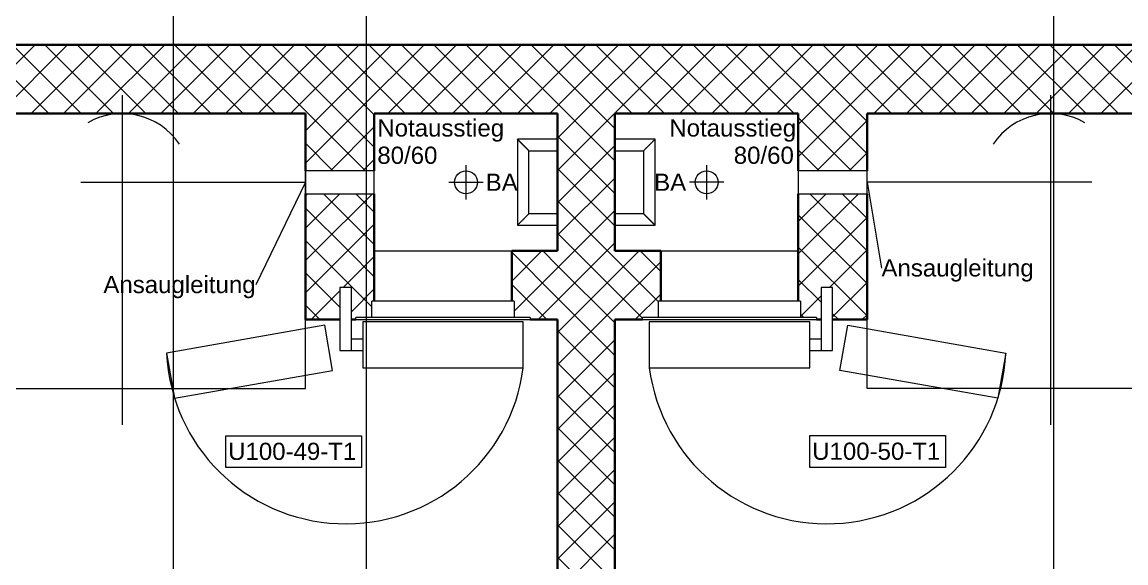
# Model space of a CAD drawing. Extents: x -1907 to 937, y -179 to 966.
# Drawn here: x -819.7 to -723.4, y 822.5 to 869.7 of the extents above; entities that cross this region are included whole.
import ezdxf
from ezdxf.lldxf.tags import DXFTag

# ---------------------------------------------------------------- set-up
doc = ezdxf.new("R2010")
doc.units = 0
doc.layers.get('0').update_dxf_attribs({"lineweight": 13})
for name, color, linetype, lineweight in [('A-____-NOTE-TEXT', 7, 'Continuous', 9), ('A-DETL-____-THIN', 7, 'Continuous', 9), ('A-DETL-GENF-HDLN', 7, '_Verdeckte Linien_', 9), ('A-DOOR-____-HDLN', 7, '_Verdeckte Linien_', 9), ('A-DOOR-____-IDEN', 7, 'Continuous', 5), ('A-DOOR-____-OTLN', 7, 'Continuous', 9), ('A-DOOR-FRAM-OTLN', 7, 'Continuous', 9), ('A-WALL-____-MCUT', 7, 'Continuous', 35), ('A-WALL-____-PATT', 7, 'Continuous', 35), ('I-WALL-____-OTLN', 7, 'Continuous', 9), ('M-HVAC-DUCT-IDEN', 7, 'Continuous', 5), ('M-HVAC-DUCT-OTLN', 7, 'Continuous', 9), ('Q-SPCQ-____-HDLN', 7, '_Verdeckte Linien_', 9), ('S-GRID-____-OTLN', 7, 'Continuous', 5), ('Vertikale Erschließung', 7, 'Continuous', 9)]:
    doc.layers.add(name, color=color, linetype=linetype, lineweight=lineweight)
doc.styles.get("Standard").update_dxf_attribs({"font": 'arial.ttf'})
tags = doc.linetypes.add('_Rasterlinie_', pattern=[0.375, 0.2, -0.05, 0.075, -0.05]).pattern_tags.tags
tags[10:11] = [DXFTag(74, 4), DXFTag(75, 0), DXFTag(340, '0'), DXFTag(46, 1.0), DXFTag(50, 0.0), DXFTag(44, 0.0), DXFTag(45, 0.0)]
tags[8:9] = [DXFTag(74, 4), DXFTag(75, 0), DXFTag(340, '0'), DXFTag(46, 1.0), DXFTag(50, 0.0), DXFTag(44, 0.0), DXFTag(45, 0.0)]
tags[6:7] = [DXFTag(74, 4), DXFTag(75, 0), DXFTag(340, '0'), DXFTag(46, 1.0), DXFTag(50, 0.0), DXFTag(44, 0.0), DXFTag(45, 0.0)]
tags[4:5] = [DXFTag(74, 4), DXFTag(75, 0), DXFTag(340, '0'), DXFTag(46, 1.0), DXFTag(50, 0.0), DXFTag(44, 0.0), DXFTag(45, 0.0)]
tags = doc.linetypes.add('_Strichpunkt - Fein_', pattern=[0.2, 0.1, -0.05, 0, -0.05]).pattern_tags.tags
tags[10:11] = [DXFTag(74, 4), DXFTag(75, 0), DXFTag(340, '0'), DXFTag(46, 1.0), DXFTag(50, 0.0), DXFTag(44, 0.0), DXFTag(45, 0.0)]
tags[8:9] = [DXFTag(74, 4), DXFTag(75, 0), DXFTag(340, '0'), DXFTag(46, 1.0), DXFTag(50, 0.0), DXFTag(44, 0.0), DXFTag(45, 0.0)]
tags[6:7] = [DXFTag(74, 4), DXFTag(75, 0), DXFTag(340, '0'), DXFTag(46, 1.0), DXFTag(50, 0.0), DXFTag(44, 0.0), DXFTag(45, 0.0)]
tags[4:5] = [DXFTag(74, 4), DXFTag(75, 0), DXFTag(340, '0'), DXFTag(46, 1.0), DXFTag(50, 0.0), DXFTag(44, 0.0), DXFTag(45, 0.0)]
tags = doc.linetypes.add('_Verdeckte Linien_', pattern=[0.15, 0.1, -0.05]).pattern_tags.tags
tags[6:7] = [DXFTag(74, 4), DXFTag(75, 0), DXFTag(340, '0'), DXFTag(46, 1.0), DXFTag(50, 0.0), DXFTag(44, 0.0), DXFTag(45, 0.0)]
tags[4:5] = [DXFTag(74, 4), DXFTag(75, 0), DXFTag(340, '0'), DXFTag(46, 1.0), DXFTag(50, 0.0), DXFTag(44, 0.0), DXFTag(45, 0.0)]

# ---------------------------------------------------------------- blocks, each defined once
blk = doc.blocks.new('Referenz-A0UJ2810XE', base_point=(-1920.131, -159.413))
at = {"layer": 'A-____-NOTE-TEXT', "color": 0, "linetype": 'Continuous', "lineweight": 5, "ltscale": 0.13}
for p, q in [((-780.961, 857.25), (-780.961, 854.25)), ((-759.961, 857.25), (-759.961, 854.25)), ((-782.461, 855.75), (-779.461, 855.75)), ((-758.461, 855.75), (-761.461, 855.75))]:
    blk.add_line(p, q, dxfattribs=at)
for centre in [(-780.961, 855.75), (-759.961, 855.75)]:
    blk.add_circle(centre, 1, dxfattribs=at)
at = {"layer": 'A-DETL-____-THIN', "color": 0, "linetype": 'Continuous', "ltscale": 0.13}
for p, q in [((-775.961, 843.55), (-789.961, 843.55)), ((-789.961, 843.55), (-789.961, 839.55)), ((-775.961, 839.55), (-775.961, 843.55)), ((-750.961, 843.55), (-764.961, 843.55)), ((-764.961, 843.55), (-764.961, 839.55)), ((-750.961, 839.55), (-750.961, 843.55)), ((-789.961, 839.55), (-775.961, 839.55)), ((-764.961, 839.55), (-750.961, 839.55))]:
    blk.add_line(p, q, dxfattribs=at)
at = {"layer": 'A-DETL-GENF-HDLN', "color": 0, "linetype": '_Verdeckte Linien_', "ltscale": 0.13}
for p, q in [((-810.961, 863.35), (-810.961, 834.55)), ((-729.961, 863.35), (-729.961, 834.55)), ((-813.961, 861.75), (-826.961, 861.75)), ((-794.961, 861.75), (-805.961, 861.75)), ((-794.961, 837.75), (-794.961, 861.75)), ((-745.961, 837.75), (-745.961, 861.75)), ((-745.961, 861.75), (-734.961, 861.75)), ((-726.961, 861.75), (-713.961, 861.75)), ((-814.561, 855.75), (-794.961, 855.75)), ((-726.361, 855.75), (-745.961, 855.75)), ((-793.286, 843.259), (-807.073, 840.828)), ((-792.591, 839.32), (-793.286, 843.259)), ((-748.331, 839.32), (-747.637, 843.259)), ((-747.637, 843.259), (-733.85, 840.828)), ((-807.073, 840.828), (-806.379, 836.889)), ((-733.85, 840.828), (-734.544, 836.889)), ((-806.379, 836.889), (-792.591, 839.32)), ((-734.544, 836.889), (-748.331, 839.32)), ((-826.961, 837.75), (-794.961, 837.75)), ((-713.961, 837.75), (-745.961, 837.75))]:
    blk.add_line(p, q, dxfattribs=at)
for centre, major_axis in [((-810.961, 855.75), (5, 3.317)), ((-729.961, 855.75), (3, 5.196))]:
    blk.add_ellipse(centre, major_axis=major_axis, ratio=1, start_param=0, end_param=1.50871, dxfattribs=at)
at = {"layer": 'A-DOOR-____-HDLN', "color": 0, "linetype": '_Verdeckte Linien_', "ltscale": 0.13}
for centre, major_axis in [((-791.462, 841.554), (-15.613, -0.718)), ((-749.461, 841.554), (-15.5, -2.004))]:
    blk.add_ellipse(centre, major_axis=major_axis, ratio=1, start_param=0, end_param=2.96706, dxfattribs=at)
at = {"layer": 'A-DOOR-____-IDEN', "color": 0, "linetype": 'Continuous', "ltscale": 0.13}
for p, q in [((-801.906, 833.618), (-790.066, 833.618)), ((-801.906, 830.838), (-801.906, 833.618)), ((-790.066, 833.618), (-790.066, 830.838)), ((-750.951, 833.629), (-739.111, 833.629)), ((-750.951, 830.849), (-750.951, 833.629)), ((-739.111, 833.629), (-739.111, 830.849)), ((-790.066, 830.838), (-801.906, 830.838)), ((-739.111, 830.849), (-750.951, 830.849))]:
    blk.add_line(p, q, dxfattribs=at)
at = {"layer": 'A-DOOR-____-OTLN', "color": 0, "linetype": 'Continuous', "ltscale": 0.13}
for p, q in [((-791.958, 846.55), (-791.958, 841.05)), ((-790.958, 846.55), (-791.958, 846.55)), ((-790.958, 841.05), (-790.958, 846.55)), ((-748.965, 846.55), (-749.965, 846.55)), ((-749.965, 846.55), (-749.965, 841.05)), ((-748.965, 841.05), (-748.965, 846.55)), ((-789.961, 842.05), (-790.958, 842.05)), ((-749.965, 842.05), (-750.961, 842.05)), ((-791.958, 841.05), (-790.958, 841.05)), ((-790.958, 841.05), (-789.961, 841.05)), ((-750.961, 841.05), (-749.965, 841.05)), ((-749.965, 841.05), (-748.965, 841.05))]:
    blk.add_line(p, q, dxfattribs=at)
at = {"layer": 'A-DOOR-FRAM-OTLN', "color": 0, "linetype": 'Continuous', "ltscale": 0.13}
for p, q in [((-776.761, 845.35), (-789.161, 845.35)), ((-789.161, 843.95), (-789.161, 845.35)), ((-776.761, 845.35), (-776.761, 843.95)), ((-764.161, 843.95), (-764.161, 845.35)), ((-751.761, 845.35), (-764.161, 845.35)), ((-751.761, 845.35), (-751.761, 843.95)), ((-775.361, 843.95), (-790.561, 843.95)), ((-790.561, 843.75), (-790.561, 843.95)), ((-790.561, 843.75), (-775.361, 843.75)), ((-775.361, 843.95), (-775.361, 843.75)), ((-765.561, 843.75), (-765.561, 843.95)), ((-750.361, 843.95), (-765.561, 843.95)), ((-765.561, 843.75), (-750.361, 843.75)), ((-750.361, 843.95), (-750.361, 843.75))]:
    blk.add_line(p, q, dxfattribs=at)
at = {"layer": 'A-WALL-____-MCUT', "color": 0, "linetype": 'Continuous', "ltscale": 0.35}
for p, q in [((-648.861, 867.75), (-1658.419, 867.75)), ((-794.961, 861.75), (-906.261, 861.75)), ((-794.961, 861.75), (-794.961, 856.75)), ((-788.961, 856.75), (-788.961, 861.75)), ((-772.961, 861.75), (-788.961, 861.75)), ((-772.961, 861.75), (-772.961, 849.75)), ((-767.961, 849.75), (-767.961, 861.75)), ((-751.961, 861.75), (-767.961, 861.75)), ((-751.961, 861.75), (-751.961, 856.75)), ((-658.861, 861.75), (-745.961, 861.75)), ((-745.961, 856.75), (-745.961, 861.75)), ((-794.961, 854.75), (-794.961, 843.75)), ((-788.961, 845.35), (-788.961, 854.75)), ((-751.961, 854.75), (-751.961, 845.35)), ((-745.961, 843.75), (-745.961, 854.75)), ((-772.961, 849.75), (-776.961, 849.75)), ((-776.961, 849.75), (-776.961, 845.35)), ((-763.961, 849.75), (-767.961, 849.75)), ((-763.961, 845.35), (-763.961, 849.75)), ((-794.961, 843.75), (-791.958, 843.75)), ((-790.958, 843.75), (-790.561, 843.75)), ((-775.361, 843.75), (-772.961, 843.75)), ((-772.961, 843.75), (-772.961, 768.35)), ((-767.961, 768.35), (-767.961, 843.75)), ((-767.961, 843.75), (-765.561, 843.75)), ((-750.361, 843.75), (-749.965, 843.75)), ((-748.965, 843.75), (-745.961, 843.75))]:
    blk.add_line(p, q, dxfattribs=at)
at = {"layer": 'A-WALL-____-PATT', "color": 0, "linetype": 'Continuous', "lineweight": 9, "ltscale": 0.13}
for p, q in [((-824.553, 861.75), (-818.553, 867.75)), ((-817.363, 861.75), (-823.363, 867.75)), ((-821.725, 861.75), (-815.725, 867.75)), ((-814.534, 861.75), (-820.534, 867.75)), ((-818.897, 861.75), (-812.897, 867.75)), ((-811.706, 861.75), (-817.706, 867.75)), ((-816.068, 861.75), (-810.068, 867.75)), ((-808.877, 861.75), (-814.877, 867.75)), ((-813.24, 861.75), (-807.24, 867.75)), ((-806.049, 861.75), (-812.049, 867.75)), ((-810.411, 861.75), (-804.411, 867.75)), ((-803.221, 861.75), (-809.221, 867.75)), ((-807.583, 861.75), (-801.583, 867.75)), ((-800.392, 861.75), (-806.392, 867.75)), ((-804.754, 861.75), (-798.754, 867.75)), ((-797.564, 861.75), (-803.564, 867.75)), ((-801.926, 861.75), (-795.926, 867.75)), ((-794.735, 861.75), (-800.735, 867.75)), ((-799.098, 861.75), (-793.098, 867.75)), ((-791.907, 861.75), (-797.907, 867.75)), ((-796.269, 861.75), (-790.269, 867.75)), ((-789.078, 861.75), (-795.078, 867.75)), ((-793.441, 861.75), (-787.441, 867.75)), ((-786.25, 861.75), (-792.25, 867.75)), ((-790.612, 861.75), (-784.612, 867.75)), ((-783.422, 861.75), (-789.422, 867.75)), ((-787.784, 861.75), (-781.784, 867.75)), ((-780.593, 861.75), (-786.593, 867.75)), ((-784.955, 861.75), (-778.955, 867.75)), ((-777.765, 861.75), (-783.765, 867.75)), ((-782.127, 861.75), (-776.127, 867.75)), ((-774.936, 861.75), (-780.936, 867.75)), ((-779.299, 861.75), (-773.299, 867.75)), ((-772.108, 861.75), (-778.108, 867.75)), ((-776.47, 861.75), (-770.47, 867.75)), ((-769.279, 861.75), (-775.279, 867.75)), ((-773.642, 861.75), (-767.642, 867.75)), ((-766.451, 861.75), (-772.451, 867.75)), ((-770.813, 861.75), (-764.813, 867.75)), ((-763.623, 861.75), (-769.623, 867.75)), ((-767.985, 861.75), (-761.985, 867.75)), ((-760.794, 861.75), (-766.794, 867.75)), ((-765.156, 861.75), (-759.156, 867.75)), ((-757.966, 861.75), (-763.966, 867.75)), ((-762.328, 861.75), (-756.328, 867.75)), ((-755.137, 861.75), (-761.137, 867.75)), ((-759.5, 861.75), (-753.5, 867.75)), ((-752.309, 861.75), (-758.309, 867.75)), ((-756.671, 861.75), (-750.671, 867.75)), ((-749.48, 861.75), (-755.48, 867.75)), ((-753.843, 861.75), (-747.843, 867.75)), ((-746.652, 861.75), (-752.652, 867.75)), ((-751.014, 861.75), (-745.014, 867.75)), ((-743.824, 861.75), (-749.824, 867.75)), ((-748.186, 861.75), (-742.186, 867.75)), ((-740.995, 861.75), (-746.995, 867.75)), ((-745.358, 861.75), (-739.358, 867.75)), ((-738.167, 861.75), (-744.167, 867.75)), ((-742.529, 861.75), (-736.529, 867.75)), ((-735.338, 861.75), (-741.338, 867.75)), ((-739.701, 861.75), (-733.701, 867.75)), ((-732.51, 861.75), (-738.51, 867.75)), ((-736.872, 861.75), (-730.872, 867.75)), ((-729.681, 861.75), (-735.681, 867.75)), ((-734.044, 861.75), (-728.044, 867.75)), ((-726.853, 861.75), (-732.853, 867.75)), ((-731.215, 861.75), (-725.215, 867.75)), ((-724.025, 861.75), (-730.025, 867.75)), ((-728.387, 861.75), (-722.387, 867.75)), ((-721.196, 861.75), (-727.196, 867.75)), ((-725.559, 861.75), (-719.559, 867.75)), ((-718.368, 861.75), (-724.368, 867.75)), ((-794.961, 860.229), (-793.441, 861.75)), ((-794.961, 857.401), (-790.612, 861.75)), ((-789.735, 856.75), (-794.735, 861.75)), ((-788.961, 858.805), (-791.907, 861.75)), ((-788.961, 861.633), (-789.078, 861.75)), ((-772.961, 859.602), (-770.813, 861.75)), ((-772.961, 856.774), (-767.985, 861.75)), ((-767.961, 857.604), (-772.108, 861.75)), ((-767.961, 860.432), (-769.279, 861.75)), ((-751.961, 860.803), (-751.014, 861.75)), ((-751.961, 857.975), (-748.186, 861.75)), ((-747.309, 856.75), (-751.961, 861.403)), ((-750.358, 856.75), (-745.961, 861.146)), ((-745.961, 858.231), (-749.48, 861.75)), ((-745.961, 861.059), (-746.652, 861.75)), ((-792.784, 856.75), (-788.961, 860.573)), ((-792.564, 856.75), (-794.961, 859.148)), ((-767.961, 854.775), (-772.961, 859.775)), ((-772.961, 853.945), (-767.961, 858.945)), ((-750.137, 856.75), (-751.961, 858.574)), ((-747.529, 856.75), (-745.961, 858.318)), ((-789.955, 856.75), (-788.961, 857.744)), ((-767.961, 851.947), (-772.961, 856.947)), ((-772.961, 851.117), (-767.961, 856.117)), ((-794.961, 854.573), (-794.784, 854.75)), ((-794.961, 851.744), (-791.955, 854.75)), ((-794.127, 849.75), (-789.127, 854.75)), ((-788.961, 850.319), (-793.392, 854.75)), ((-788.961, 853.148), (-790.564, 854.75)), ((-751.961, 852.318), (-749.529, 854.75)), ((-751.961, 849.489), (-746.701, 854.75)), ((-745.961, 849.746), (-750.966, 854.75)), ((-745.961, 852.574), (-748.137, 854.75)), ((-791.221, 849.75), (-794.961, 853.491)), ((-767.961, 849.118), (-772.961, 854.118)), ((-772.961, 848.288), (-767.961, 853.288)), ((-745.961, 846.917), (-751.961, 852.917)), ((-751.961, 846.661), (-745.961, 852.661)), ((-791.299, 849.75), (-788.961, 852.087)), ((-794.049, 849.75), (-794.961, 850.662)), ((-767.961, 846.29), (-772.961, 851.29)), ((-772.961, 845.46), (-767.961, 850.46)), ((-794.961, 848.916), (-794.127, 849.75)), ((-794.961, 846.087), (-791.299, 849.75)), ((-789.161, 844.862), (-794.049, 849.75)), ((-788.961, 847.491), (-791.221, 849.75)), ((-776.961, 847.117), (-774.328, 849.75)), ((-772.961, 845.633), (-776.961, 849.633)), ((-772.961, 848.461), (-774.25, 849.75)), ((-767.961, 847.631), (-765.843, 849.75)), ((-763.961, 847.947), (-765.765, 849.75)), ((-745.961, 844.089), (-751.961, 850.089)), ((-749.244, 846.55), (-745.961, 849.832)), ((-791.67, 846.55), (-788.961, 849.259)), ((-764.161, 845.318), (-767.961, 849.118)), ((-767.961, 844.803), (-763.961, 848.803)), ((-791.958, 844.831), (-794.961, 847.834)), ((-776.761, 844.488), (-772.961, 848.288)), ((-767.961, 843.461), (-772.961, 848.461)), ((-772.961, 842.631), (-767.961, 847.631)), ((-773.907, 843.75), (-776.961, 846.805)), ((-749.965, 845.264), (-751.961, 847.26)), ((-748.965, 844.001), (-745.961, 847.004)), ((-794.47, 843.75), (-791.958, 846.262)), ((-790.958, 844.434), (-788.961, 846.43)), ((-767.961, 840.633), (-772.961, 845.633)), ((-765.561, 843.89), (-767.961, 846.29)), ((-766.186, 843.75), (-763.961, 845.975)), ((-751.761, 844.032), (-749.965, 845.829)), ((-793.706, 843.75), (-794.961, 845.006)), ((-774.671, 843.75), (-772.961, 845.46)), ((-772.961, 839.803), (-767.961, 844.803)), ((-790.877, 843.75), (-790.958, 843.831)), ((-751.479, 843.95), (-751.761, 844.232)), ((-748.451, 843.75), (-748.965, 844.264)), ((-746.387, 843.75), (-745.961, 844.176)), ((-767.961, 837.805), (-772.961, 842.805)), ((-772.961, 836.975), (-767.961, 841.975)), ((-767.961, 834.976), (-772.961, 839.976)), ((-772.961, 834.146), (-767.961, 839.146)), ((-767.961, 832.148), (-772.961, 837.148)), ((-772.961, 831.318), (-767.961, 836.318)), ((-767.961, 829.319), (-772.961, 834.319)), ((-772.961, 828.489), (-767.961, 833.489)), ((-767.961, 826.491), (-772.961, 831.491)), ((-772.961, 825.661), (-767.961, 830.661)), ((-767.961, 823.662), (-772.961, 828.662)), ((-772.961, 822.832), (-767.961, 827.832)), ((-767.961, 820.834), (-772.961, 825.834)), ((-772.961, 820.004), (-767.961, 825.004)), ((-767.961, 818.006), (-772.961, 823.006))]:
    blk.add_line(p, q, dxfattribs=at)
at = {"layer": 'I-WALL-____-OTLN', "color": 0, "linetype": 'Continuous', "ltscale": 0.13}
for p, q in [((-788.961, 849.75), (-776.961, 849.75)), ((-763.961, 849.75), (-751.961, 849.75))]:
    blk.add_line(p, q, dxfattribs=at)
at = {"layer": 'M-HVAC-DUCT-IDEN', "color": 0, "linetype": 'Continuous', "ltscale": 0.13}
for p, q in [((-794.961, 855.75), (-799.293, 846.796)), ((-745.961, 855.75), (-744.705, 848.247))]:
    blk.add_line(p, q, dxfattribs=at)
at = {"layer": 'M-HVAC-DUCT-OTLN', "color": 0, "linetype": '_Strichpunkt - Fein_', "ltscale": 0.13}
for p, q in [((-788.961, 856.75), (-794.961, 856.75)), ((-794.961, 856.75), (-794.961, 854.75)), ((-788.961, 854.75), (-788.961, 856.75)), ((-745.961, 856.75), (-751.961, 856.75)), ((-751.961, 856.75), (-751.961, 854.75)), ((-745.961, 854.75), (-745.961, 856.75)), ((-794.961, 854.75), (-788.961, 854.75)), ((-751.961, 854.75), (-745.961, 854.75))]:
    blk.add_line(p, q, dxfattribs=at)
at = {"layer": 'Q-SPCQ-____-HDLN', "color": 0, "linetype": '_Verdeckte Linien_', "ltscale": 0.13}
for p, q in [((-810.961, 861.75), (-810.961, 837.75)), ((-729.961, 861.75), (-729.961, 837.75))]:
    blk.add_line(p, q, dxfattribs=at)
at = {"layer": 'S-GRID-____-OTLN', "color": 0, "linetype": '_Rasterlinie_', "ltscale": 0.13}
for p, q in [((-806.461, 186.65), (-806.461, 950.472)), ((-789.661, 950.472), (-789.661, 577.142)), ((-729.661, 186.65), (-729.661, 950.472))]:
    blk.add_line(p, q, dxfattribs=at)
at = {"layer": 'Vertikale Erschließung', "color": 0, "linetype": 'Continuous', "ltscale": 0.13}
for p, q in [((-776.461, 859.5), (-776.461, 852)), ((-772.961, 859.5), (-776.461, 859.5)), ((-776.459, 859.498), (-776.461, 859.5)), ((-776.461, 859.5), (-776.461, 859.5)), ((-776.457, 859.496), (-776.459, 859.498)), ((-776.454, 859.492), (-776.457, 859.496)), ((-776.449, 859.488), (-776.454, 859.492)), ((-776.444, 859.483), (-776.449, 859.488)), ((-776.441, 859.48), (-776.444, 859.483)), ((-776.438, 859.477), (-776.441, 859.48)), ((-776.435, 859.473), (-776.438, 859.477)), ((-776.431, 859.47), (-776.435, 859.473)), ((-776.427, 859.466), (-776.431, 859.47)), ((-776.423, 859.462), (-776.427, 859.466)), ((-776.419, 859.458), (-776.423, 859.462)), ((-776.414, 859.453), (-776.419, 859.458)), ((-776.41, 859.448), (-776.414, 859.453)), ((-776.405, 859.444), (-776.41, 859.448)), ((-776.4, 859.438), (-776.405, 859.444)), ((-776.394, 859.433), (-776.4, 859.438)), ((-776.389, 859.428), (-776.394, 859.433)), ((-776.383, 859.422), (-776.389, 859.428)), ((-776.377, 859.416), (-776.383, 859.422)), ((-776.371, 859.41), (-776.377, 859.416)), ((-776.365, 859.403), (-776.371, 859.41)), ((-776.358, 859.397), (-776.365, 859.403)), ((-776.355, 859.393), (-776.358, 859.397)), ((-776.351, 859.39), (-776.355, 859.393)), ((-776.348, 859.386), (-776.351, 859.39)), ((-776.344, 859.383), (-776.348, 859.386)), ((-776.341, 859.379), (-776.344, 859.383)), ((-776.337, 859.376), (-776.341, 859.379)), ((-776.334, 859.372), (-776.337, 859.376)), ((-776.33, 859.369), (-776.334, 859.372)), ((-776.326, 859.365), (-776.33, 859.369)), ((-776.323, 859.361), (-776.326, 859.365)), ((-776.319, 859.357), (-776.323, 859.361)), ((-776.315, 859.354), (-776.319, 859.357)), ((-776.307, 859.346), (-776.315, 859.354)), ((-776.299, 859.338), (-776.307, 859.346)), ((-776.291, 859.33), (-776.299, 859.338)), ((-776.283, 859.321), (-776.291, 859.33)), ((-776.274, 859.313), (-776.283, 859.321)), ((-776.266, 859.304), (-776.274, 859.313)), ((-776.261, 859.3), (-776.266, 859.304)), ((-776.257, 859.296), (-776.261, 859.3)), ((-776.253, 859.291), (-776.257, 859.296)), ((-776.248, 859.287), (-776.253, 859.291)), ((-776.244, 859.282), (-776.248, 859.287)), ((-776.239, 859.278), (-776.244, 859.282)), ((-776.235, 859.273), (-776.239, 859.278)), ((-776.23, 859.269), (-776.235, 859.273)), ((-776.225, 859.264), (-776.23, 859.269)), ((-776.221, 859.259), (-776.225, 859.264)), ((-776.216, 859.255), (-776.221, 859.259)), ((-776.211, 859.25), (-776.216, 859.255)), ((-776.207, 859.245), (-776.211, 859.25)), ((-776.202, 859.241), (-776.207, 859.245)), ((-776.197, 859.236), (-776.202, 859.241)), ((-776.192, 859.231), (-776.197, 859.236)), ((-776.187, 859.226), (-776.192, 859.231)), ((-776.182, 859.221), (-776.187, 859.226)), ((-776.178, 859.216), (-776.182, 859.221)), ((-776.173, 859.211), (-776.178, 859.216)), ((-776.168, 859.206), (-776.173, 859.211)), ((-776.163, 859.201), (-776.168, 859.206)), ((-776.158, 859.196), (-776.163, 859.201)), ((-776.153, 859.191), (-776.158, 859.196)), ((-776.148, 859.186), (-776.153, 859.191)), ((-776.143, 859.181), (-776.148, 859.186)), ((-776.137, 859.176), (-776.143, 859.181)), ((-776.132, 859.171), (-776.137, 859.176)), ((-776.127, 859.166), (-776.132, 859.171)), ((-776.122, 859.161), (-776.127, 859.166)), ((-776.117, 859.155), (-776.122, 859.161)), ((-776.112, 859.15), (-776.117, 859.155)), ((-776.106, 859.145), (-776.112, 859.15)), ((-776.101, 859.14), (-776.106, 859.145)), ((-776.096, 859.135), (-776.101, 859.14)), ((-776.091, 859.129), (-776.096, 859.135)), ((-776.085, 859.124), (-776.091, 859.129)), ((-776.08, 859.119), (-776.085, 859.124)), ((-776.075, 859.114), (-776.08, 859.119)), ((-776.07, 859.108), (-776.075, 859.114)), ((-776.064, 859.103), (-776.07, 859.108)), ((-776.059, 859.098), (-776.064, 859.103)), ((-776.054, 859.092), (-776.059, 859.098)), ((-776.048, 859.087), (-776.054, 859.092)), ((-776.043, 859.082), (-776.048, 859.087)), ((-776.037, 859.076), (-776.043, 859.082)), ((-764.461, 859.5), (-767.961, 859.5)), ((-764.885, 859.076), (-764.88, 859.082)), ((-764.88, 859.082), (-764.874, 859.087)), ((-764.874, 859.087), (-764.869, 859.092)), ((-764.869, 859.092), (-764.864, 859.098)), ((-764.864, 859.098), (-764.858, 859.103)), ((-764.858, 859.103), (-764.853, 859.108)), ((-764.853, 859.108), (-764.848, 859.114)), ((-764.848, 859.114), (-764.842, 859.119)), ((-764.842, 859.119), (-764.837, 859.124)), ((-764.837, 859.124), (-764.832, 859.129)), ((-764.832, 859.129), (-764.827, 859.135)), ((-764.827, 859.135), (-764.821, 859.14)), ((-764.821, 859.14), (-764.816, 859.145)), ((-764.816, 859.145), (-764.811, 859.15)), ((-764.811, 859.15), (-764.806, 859.156)), ((-764.806, 859.156), (-764.801, 859.161)), ((-764.801, 859.161), (-764.796, 859.166)), ((-764.796, 859.166), (-764.79, 859.171)), ((-764.79, 859.171), (-764.785, 859.176)), ((-764.785, 859.176), (-764.78, 859.181)), ((-764.78, 859.181), (-764.775, 859.186)), ((-764.775, 859.186), (-764.77, 859.191)), ((-764.77, 859.191), (-764.765, 859.196)), ((-764.765, 859.196), (-764.76, 859.201)), ((-764.76, 859.201), (-764.755, 859.206)), ((-764.755, 859.206), (-764.75, 859.211)), ((-764.75, 859.211), (-764.745, 859.216)), ((-764.745, 859.216), (-764.74, 859.221)), ((-764.74, 859.221), (-764.735, 859.226)), ((-764.735, 859.226), (-764.73, 859.231)), ((-764.73, 859.231), (-764.726, 859.236)), ((-764.726, 859.236), (-764.721, 859.241)), ((-764.721, 859.241), (-764.716, 859.245)), ((-764.716, 859.245), (-764.711, 859.25)), ((-764.711, 859.25), (-764.707, 859.255)), ((-764.707, 859.255), (-764.702, 859.259)), ((-764.702, 859.259), (-764.697, 859.264)), ((-764.697, 859.264), (-764.693, 859.269)), ((-764.693, 859.269), (-764.688, 859.273)), ((-764.688, 859.273), (-764.684, 859.278)), ((-764.684, 859.278), (-764.679, 859.282)), ((-764.679, 859.282), (-764.675, 859.287)), ((-764.675, 859.287), (-764.67, 859.291)), ((-764.67, 859.291), (-764.666, 859.296)), ((-764.666, 859.296), (-764.661, 859.3)), ((-764.661, 859.3), (-764.657, 859.304)), ((-764.657, 859.304), (-764.648, 859.313)), ((-764.648, 859.313), (-764.64, 859.321)), ((-764.64, 859.321), (-764.632, 859.33)), ((-764.632, 859.33), (-764.624, 859.338)), ((-764.624, 859.338), (-764.616, 859.346)), ((-764.616, 859.346), (-764.608, 859.354)), ((-764.608, 859.354), (-764.604, 859.357)), ((-764.604, 859.357), (-764.6, 859.361)), ((-764.6, 859.361), (-764.596, 859.365)), ((-764.596, 859.365), (-764.593, 859.369)), ((-764.593, 859.369), (-764.589, 859.372)), ((-764.589, 859.372), (-764.586, 859.376)), ((-764.586, 859.376), (-764.582, 859.38)), ((-764.582, 859.38), (-764.578, 859.383)), ((-764.578, 859.383), (-764.575, 859.387)), ((-764.575, 859.387), (-764.571, 859.39)), ((-764.571, 859.39), (-764.568, 859.393)), ((-764.568, 859.393), (-764.565, 859.397)), ((-764.565, 859.397), (-764.558, 859.403)), ((-764.558, 859.403), (-764.552, 859.41)), ((-764.552, 859.41), (-764.546, 859.416)), ((-764.546, 859.416), (-764.54, 859.422)), ((-764.54, 859.422), (-764.534, 859.428)), ((-764.534, 859.428), (-764.528, 859.433)), ((-764.528, 859.433), (-764.523, 859.438)), ((-764.523, 859.438), (-764.518, 859.444)), ((-764.518, 859.444), (-764.513, 859.448)), ((-764.513, 859.448), (-764.508, 859.453)), ((-764.508, 859.453), (-764.504, 859.458)), ((-764.504, 859.458), (-764.499, 859.462)), ((-764.499, 859.462), (-764.495, 859.466)), ((-764.495, 859.466), (-764.492, 859.47)), ((-764.492, 859.47), (-764.488, 859.474)), ((-764.488, 859.474), (-764.484, 859.477)), ((-764.484, 859.477), (-764.481, 859.48)), ((-764.481, 859.48), (-764.478, 859.483)), ((-764.478, 859.483), (-764.473, 859.488)), ((-764.473, 859.488), (-764.469, 859.492)), ((-764.469, 859.492), (-764.466, 859.496)), ((-764.466, 859.496), (-764.463, 859.498)), ((-764.463, 859.498), (-764.462, 859.5)), ((-764.462, 859.5), (-764.461, 859.5)), ((-764.461, 852), (-764.461, 859.5)), ((-776.032, 859.071), (-776.037, 859.076)), ((-776.027, 859.065), (-776.032, 859.071)), ((-776.021, 859.06), (-776.027, 859.065)), ((-776.016, 859.054), (-776.021, 859.06)), ((-776.01, 859.049), (-776.016, 859.054)), ((-776.005, 859.044), (-776.01, 859.049)), ((-775.999, 859.038), (-776.005, 859.044)), ((-775.994, 859.033), (-775.999, 859.038)), ((-775.989, 859.027), (-775.994, 859.033)), ((-775.983, 859.022), (-775.989, 859.027)), ((-775.978, 859.016), (-775.983, 859.022)), ((-775.972, 859.011), (-775.978, 859.016)), ((-775.967, 859.005), (-775.972, 859.011)), ((-775.961, 859), (-775.967, 859.005)), ((-775.956, 858.995), (-775.961, 859)), ((-775.95, 858.989), (-775.956, 858.995)), ((-775.945, 858.984), (-775.95, 858.989)), ((-775.94, 858.978), (-775.945, 858.984)), ((-775.934, 858.973), (-775.94, 858.978)), ((-775.929, 858.967), (-775.934, 858.973)), ((-775.923, 858.962), (-775.929, 858.967)), ((-775.918, 858.957), (-775.923, 858.962)), ((-775.912, 858.951), (-775.918, 858.957)), ((-775.907, 858.946), (-775.912, 858.951)), ((-775.901, 858.94), (-775.907, 858.946)), ((-775.896, 858.935), (-775.901, 858.94)), ((-775.891, 858.929), (-775.896, 858.935)), ((-775.885, 858.924), (-775.891, 858.929)), ((-775.88, 858.919), (-775.885, 858.924)), ((-775.875, 858.913), (-775.88, 858.919)), ((-775.869, 858.908), (-775.875, 858.913)), ((-775.864, 858.902), (-775.869, 858.908)), ((-775.858, 858.897), (-775.864, 858.902)), ((-775.853, 858.892), (-775.858, 858.897)), ((-775.848, 858.886), (-775.853, 858.892)), ((-775.843, 858.881), (-775.848, 858.886)), ((-775.837, 858.876), (-775.843, 858.881)), ((-775.832, 858.871), (-775.837, 858.876)), ((-775.827, 858.865), (-775.832, 858.871)), ((-775.821, 858.86), (-775.827, 858.865)), ((-775.816, 858.855), (-775.821, 858.86)), ((-775.811, 858.85), (-775.816, 858.855)), ((-775.806, 858.845), (-775.811, 858.85)), ((-775.801, 858.839), (-775.806, 858.845)), ((-775.795, 858.834), (-775.801, 858.839)), ((-775.79, 858.829), (-775.795, 858.834)), ((-775.785, 858.824), (-775.79, 858.829)), ((-775.78, 858.819), (-775.785, 858.824)), ((-775.775, 858.814), (-775.78, 858.819)), ((-775.77, 858.809), (-775.775, 858.814)), ((-775.765, 858.804), (-775.77, 858.809)), ((-775.76, 858.799), (-775.765, 858.804)), ((-775.755, 858.794), (-775.76, 858.799)), ((-775.75, 858.789), (-775.755, 858.794)), ((-775.745, 858.784), (-775.75, 858.789)), ((-775.74, 858.779), (-775.745, 858.784)), ((-775.735, 858.774), (-775.74, 858.779)), ((-775.73, 858.769), (-775.735, 858.774)), ((-775.726, 858.764), (-775.73, 858.769)), ((-775.721, 858.76), (-775.726, 858.764)), ((-775.716, 858.755), (-775.721, 858.76)), ((-775.711, 858.75), (-775.716, 858.755)), ((-775.702, 858.741), (-775.711, 858.75)), ((-775.693, 858.731), (-775.702, 858.741)), ((-775.684, 858.722), (-775.693, 858.731)), ((-775.675, 858.713), (-775.684, 858.722)), ((-775.666, 858.704), (-775.675, 858.713)), ((-775.657, 858.696), (-775.666, 858.704)), ((-775.648, 858.687), (-775.657, 858.696)), ((-775.64, 858.679), (-775.648, 858.687)), ((-775.632, 858.67), (-775.64, 858.679)), ((-775.624, 858.662), (-775.632, 858.67)), ((-775.616, 858.654), (-775.624, 858.662)), ((-775.608, 858.647), (-775.616, 858.654)), ((-775.604, 858.643), (-775.608, 858.647)), ((-775.6, 858.639), (-775.604, 858.643)), ((-775.596, 858.635), (-775.6, 858.639)), ((-775.593, 858.632), (-775.596, 858.635)), ((-775.589, 858.628), (-775.593, 858.632)), ((-775.585, 858.624), (-775.589, 858.628)), ((-775.582, 858.621), (-775.585, 858.624)), ((-775.578, 858.617), (-775.582, 858.621)), ((-775.575, 858.614), (-775.578, 858.617)), ((-775.571, 858.61), (-775.575, 858.614)), ((-775.568, 858.607), (-775.571, 858.61)), ((-775.565, 858.603), (-775.568, 858.607)), ((-775.558, 858.597), (-775.565, 858.603)), ((-775.552, 858.59), (-775.558, 858.597)), ((-775.546, 858.584), (-775.552, 858.59)), ((-775.54, 858.578), (-775.546, 858.584)), ((-775.534, 858.573), (-775.54, 858.578)), ((-775.528, 858.567), (-775.534, 858.573)), ((-775.523, 858.562), (-775.528, 858.567)), ((-775.518, 858.557), (-775.523, 858.562)), ((-775.513, 858.552), (-775.518, 858.557)), ((-775.508, 858.547), (-775.513, 858.552)), ((-775.504, 858.542), (-775.508, 858.547)), ((-775.499, 858.538), (-775.504, 858.542)), ((-775.495, 858.534), (-775.499, 858.538)), ((-775.491, 858.53), (-775.495, 858.534)), ((-775.488, 858.527), (-775.491, 858.53)), ((-775.484, 858.523), (-775.488, 858.527)), ((-775.481, 858.52), (-775.484, 858.523)), ((-775.478, 858.517), (-775.481, 858.52)), ((-775.473, 858.512), (-775.478, 858.517)), ((-775.469, 858.508), (-775.473, 858.512)), ((-775.466, 858.504), (-775.469, 858.508)), ((-775.463, 858.502), (-775.466, 858.504)), ((-775.462, 858.501), (-775.463, 858.502)), ((-775.461, 858.5), (-775.462, 858.501)), ((-775.461, 853), (-775.461, 858.5)), ((-775.461, 858.5), (-772.961, 858.5)), ((-767.961, 858.5), (-765.461, 858.5)), ((-765.461, 858.501), (-765.459, 858.502)), ((-765.461, 858.5), (-765.461, 858.501)), ((-765.461, 858.5), (-765.461, 853)), ((-765.459, 858.502), (-765.457, 858.504)), ((-765.457, 858.504), (-765.454, 858.508)), ((-765.454, 858.508), (-765.449, 858.512)), ((-765.449, 858.512), (-765.444, 858.517)), ((-765.444, 858.517), (-765.441, 858.52)), ((-765.441, 858.52), (-765.438, 858.523)), ((-765.438, 858.523), (-765.435, 858.527)), ((-765.435, 858.527), (-765.431, 858.53)), ((-765.431, 858.53), (-765.427, 858.534)), ((-765.427, 858.534), (-765.423, 858.538)), ((-765.423, 858.538), (-765.419, 858.542)), ((-765.419, 858.542), (-765.414, 858.547)), ((-765.414, 858.547), (-765.41, 858.552)), ((-765.41, 858.552), (-765.405, 858.557)), ((-765.405, 858.557), (-765.4, 858.562)), ((-765.4, 858.562), (-765.394, 858.567)), ((-765.394, 858.567), (-765.389, 858.573)), ((-765.389, 858.573), (-765.383, 858.578)), ((-765.383, 858.578), (-765.377, 858.584)), ((-765.377, 858.584), (-765.371, 858.59)), ((-765.371, 858.59), (-765.365, 858.597)), ((-765.365, 858.597), (-765.358, 858.603)), ((-765.358, 858.603), (-765.355, 858.607)), ((-765.355, 858.607), (-765.351, 858.61)), ((-765.351, 858.61), (-765.348, 858.614)), ((-765.348, 858.614), (-765.344, 858.617)), ((-765.344, 858.617), (-765.341, 858.621)), ((-765.341, 858.621), (-765.337, 858.624)), ((-765.337, 858.624), (-765.334, 858.628)), ((-765.334, 858.628), (-765.33, 858.631)), ((-765.33, 858.631), (-765.326, 858.635)), ((-765.326, 858.635), (-765.322, 858.639)), ((-765.322, 858.639), (-765.319, 858.643)), ((-765.319, 858.643), (-765.315, 858.647)), ((-765.315, 858.647), (-765.307, 858.654)), ((-765.307, 858.654), (-765.299, 858.662)), ((-765.299, 858.662), (-765.291, 858.67)), ((-765.291, 858.67), (-765.283, 858.679)), ((-765.283, 858.679), (-765.274, 858.687)), ((-765.274, 858.687), (-765.266, 858.696)), ((-765.266, 858.696), (-765.257, 858.704)), ((-765.257, 858.704), (-765.248, 858.713)), ((-765.248, 858.713), (-765.239, 858.722)), ((-765.239, 858.722), (-765.23, 858.731)), ((-765.23, 858.731), (-765.221, 858.741)), ((-765.221, 858.741), (-765.211, 858.75)), ((-765.211, 858.75), (-765.207, 858.755)), ((-765.207, 858.755), (-765.202, 858.76)), ((-765.202, 858.76), (-765.197, 858.764)), ((-765.197, 858.764), (-765.192, 858.769)), ((-765.192, 858.769), (-765.187, 858.774)), ((-765.187, 858.774), (-765.183, 858.779)), ((-765.183, 858.779), (-765.178, 858.784)), ((-765.178, 858.784), (-765.173, 858.789)), ((-765.173, 858.789), (-765.168, 858.794)), ((-765.168, 858.794), (-765.163, 858.799)), ((-765.163, 858.799), (-765.158, 858.804)), ((-765.158, 858.804), (-765.153, 858.809)), ((-765.153, 858.809), (-765.148, 858.814)), ((-765.148, 858.814), (-765.142, 858.819)), ((-765.142, 858.819), (-765.137, 858.824)), ((-765.137, 858.824), (-765.132, 858.829)), ((-765.132, 858.829), (-765.127, 858.834)), ((-765.127, 858.834), (-765.122, 858.839)), ((-765.122, 858.839), (-765.117, 858.845)), ((-765.117, 858.845), (-765.112, 858.85)), ((-765.112, 858.85), (-765.106, 858.855)), ((-765.106, 858.855), (-765.101, 858.86)), ((-765.101, 858.86), (-765.096, 858.865)), ((-765.096, 858.865), (-765.091, 858.871)), ((-765.091, 858.871), (-765.086, 858.876)), ((-765.086, 858.876), (-765.08, 858.881)), ((-765.08, 858.881), (-765.075, 858.887)), ((-765.075, 858.887), (-765.07, 858.892)), ((-765.07, 858.892), (-765.064, 858.897)), ((-765.064, 858.897), (-765.059, 858.903)), ((-765.059, 858.903), (-765.054, 858.908)), ((-765.054, 858.908), (-765.048, 858.913)), ((-765.048, 858.913), (-765.043, 858.919)), ((-765.043, 858.919), (-765.037, 858.924)), ((-765.037, 858.924), (-765.032, 858.929)), ((-765.032, 858.929), (-765.027, 858.935)), ((-765.027, 858.935), (-765.021, 858.94)), ((-765.021, 858.94), (-765.016, 858.946)), ((-765.016, 858.946), (-765.01, 858.951)), ((-765.01, 858.951), (-765.005, 858.956)), ((-765.005, 858.956), (-764.999, 858.962)), ((-764.999, 858.962), (-764.994, 858.967)), ((-764.994, 858.967), (-764.988, 858.973)), ((-764.988, 858.973), (-764.983, 858.978)), ((-764.983, 858.978), (-764.978, 858.984)), ((-764.978, 858.984), (-764.972, 858.989)), ((-764.972, 858.989), (-764.967, 858.995)), ((-764.967, 858.995), (-764.961, 859)), ((-764.961, 859), (-764.956, 859.006)), ((-764.956, 859.006), (-764.951, 859.011)), ((-764.951, 859.011), (-764.945, 859.016)), ((-764.945, 859.016), (-764.94, 859.022)), ((-764.94, 859.022), (-764.934, 859.027)), ((-764.934, 859.027), (-764.929, 859.033)), ((-764.929, 859.033), (-764.923, 859.038)), ((-764.923, 859.038), (-764.918, 859.044)), ((-764.918, 859.044), (-764.912, 859.049)), ((-764.912, 859.049), (-764.907, 859.054)), ((-764.907, 859.054), (-764.902, 859.06)), ((-764.902, 859.06), (-764.896, 859.065)), ((-764.896, 859.065), (-764.891, 859.071)), ((-764.891, 859.071), (-764.885, 859.076)), ((-776.122, 852.339), (-776.127, 852.334)), ((-776.117, 852.345), (-776.122, 852.339)), ((-776.112, 852.35), (-776.117, 852.345)), ((-776.106, 852.355), (-776.112, 852.35)), ((-776.101, 852.36), (-776.106, 852.355)), ((-776.096, 852.365), (-776.101, 852.36)), ((-776.091, 852.371), (-776.096, 852.365)), ((-776.086, 852.376), (-776.091, 852.371)), ((-776.08, 852.381), (-776.086, 852.376)), ((-776.075, 852.387), (-776.08, 852.381)), ((-776.07, 852.392), (-776.075, 852.387)), ((-776.064, 852.397), (-776.07, 852.392)), ((-776.059, 852.403), (-776.064, 852.397)), ((-776.054, 852.408), (-776.059, 852.403)), ((-776.048, 852.413), (-776.054, 852.408)), ((-776.043, 852.419), (-776.048, 852.413)), ((-776.037, 852.424), (-776.043, 852.419)), ((-776.032, 852.429), (-776.037, 852.424)), ((-776.027, 852.435), (-776.032, 852.429)), ((-776.021, 852.44), (-776.027, 852.435)), ((-776.016, 852.446), (-776.021, 852.44)), ((-776.01, 852.451), (-776.016, 852.446)), ((-776.005, 852.456), (-776.01, 852.451)), ((-775.999, 852.462), (-776.005, 852.456)), ((-775.994, 852.467), (-775.999, 852.462)), ((-775.988, 852.473), (-775.994, 852.467)), ((-775.983, 852.478), (-775.988, 852.473)), ((-775.978, 852.484), (-775.983, 852.478)), ((-775.972, 852.489), (-775.978, 852.484)), ((-775.967, 852.495), (-775.972, 852.489)), ((-775.961, 852.5), (-775.967, 852.495)), ((-775.956, 852.506), (-775.961, 852.5)), ((-775.951, 852.511), (-775.956, 852.506)), ((-775.945, 852.516), (-775.951, 852.511)), ((-775.94, 852.522), (-775.945, 852.516)), ((-775.934, 852.527), (-775.94, 852.522)), ((-775.929, 852.533), (-775.934, 852.527)), ((-775.923, 852.538), (-775.929, 852.533)), ((-775.918, 852.544), (-775.923, 852.538)), ((-775.912, 852.549), (-775.918, 852.544)), ((-775.907, 852.554), (-775.912, 852.549)), ((-775.902, 852.56), (-775.907, 852.554)), ((-775.896, 852.565), (-775.902, 852.56)), ((-775.891, 852.571), (-775.896, 852.565)), ((-775.885, 852.576), (-775.891, 852.571)), ((-775.88, 852.582), (-775.885, 852.576)), ((-775.874, 852.587), (-775.88, 852.582)), ((-775.869, 852.592), (-775.874, 852.587)), ((-775.864, 852.598), (-775.869, 852.592)), ((-775.858, 852.603), (-775.864, 852.598)), ((-775.853, 852.608), (-775.858, 852.603)), ((-775.848, 852.614), (-775.853, 852.608)), ((-775.842, 852.619), (-775.848, 852.614)), ((-775.837, 852.624), (-775.842, 852.619)), ((-775.832, 852.629), (-775.837, 852.624)), ((-775.827, 852.635), (-775.832, 852.629)), ((-775.821, 852.64), (-775.827, 852.635)), ((-775.816, 852.645), (-775.821, 852.64)), ((-775.811, 852.65), (-775.816, 852.645)), ((-775.806, 852.656), (-775.811, 852.65)), ((-775.801, 852.661), (-775.806, 852.656)), ((-775.796, 852.666), (-775.801, 852.661)), ((-775.79, 852.671), (-775.796, 852.666)), ((-775.785, 852.676), (-775.79, 852.671)), ((-775.78, 852.681), (-775.785, 852.676)), ((-775.775, 852.686), (-775.78, 852.681)), ((-775.77, 852.691), (-775.775, 852.686)), ((-775.765, 852.696), (-775.77, 852.691)), ((-775.76, 852.701), (-775.765, 852.696)), ((-775.755, 852.706), (-775.76, 852.701)), ((-775.75, 852.711), (-775.755, 852.706)), ((-775.745, 852.716), (-775.75, 852.711)), ((-775.74, 852.721), (-775.745, 852.716)), ((-775.735, 852.726), (-775.74, 852.721)), ((-775.73, 852.731), (-775.735, 852.726)), ((-775.726, 852.736), (-775.73, 852.731)), ((-775.721, 852.741), (-775.726, 852.736)), ((-775.716, 852.745), (-775.721, 852.741)), ((-775.711, 852.75), (-775.716, 852.745)), ((-775.702, 852.759), (-775.711, 852.75)), ((-775.693, 852.769), (-775.702, 852.759)), ((-775.684, 852.778), (-775.693, 852.769)), ((-775.675, 852.787), (-775.684, 852.778)), ((-775.666, 852.796), (-775.675, 852.787)), ((-775.657, 852.804), (-775.666, 852.796)), ((-775.648, 852.813), (-775.657, 852.804)), ((-775.64, 852.821), (-775.648, 852.813)), ((-775.632, 852.83), (-775.64, 852.821)), ((-775.624, 852.838), (-775.632, 852.83)), ((-775.616, 852.846), (-775.624, 852.838)), ((-775.608, 852.854), (-775.616, 852.846)), ((-775.604, 852.857), (-775.608, 852.854)), ((-775.6, 852.861), (-775.604, 852.857)), ((-775.596, 852.865), (-775.6, 852.861)), ((-775.593, 852.869), (-775.596, 852.865)), ((-775.589, 852.872), (-775.593, 852.869)), ((-775.586, 852.876), (-775.589, 852.872)), ((-775.582, 852.88), (-775.586, 852.876)), ((-775.578, 852.883), (-775.582, 852.88)), ((-775.575, 852.887), (-775.578, 852.883)), ((-775.571, 852.89), (-775.575, 852.887)), ((-775.568, 852.893), (-775.571, 852.89)), ((-775.565, 852.897), (-775.568, 852.893)), ((-775.558, 852.903), (-775.565, 852.897)), ((-775.552, 852.91), (-775.558, 852.903)), ((-775.546, 852.916), (-775.552, 852.91)), ((-775.54, 852.922), (-775.546, 852.916)), ((-775.534, 852.928), (-775.54, 852.922)), ((-775.528, 852.933), (-775.534, 852.928)), ((-775.523, 852.938), (-775.528, 852.933)), ((-775.518, 852.944), (-775.523, 852.938)), ((-775.513, 852.948), (-775.518, 852.944)), ((-775.508, 852.953), (-775.513, 852.948)), ((-775.504, 852.958), (-775.508, 852.953)), ((-775.499, 852.962), (-775.504, 852.958)), ((-775.495, 852.966), (-775.499, 852.962)), ((-775.492, 852.97), (-775.495, 852.966)), ((-775.488, 852.974), (-775.492, 852.97)), ((-775.484, 852.977), (-775.488, 852.974)), ((-775.481, 852.98), (-775.484, 852.977)), ((-775.478, 852.983), (-775.481, 852.98)), ((-775.473, 852.988), (-775.478, 852.983)), ((-775.469, 852.992), (-775.473, 852.988)), ((-775.466, 852.996), (-775.469, 852.992)), ((-775.463, 852.998), (-775.466, 852.996)), ((-775.462, 853), (-775.463, 852.998)), ((-775.461, 853), (-775.462, 853)), ((-772.961, 853), (-775.461, 853)), ((-765.461, 853), (-767.961, 853)), ((-765.461, 853), (-765.461, 853)), ((-765.461, 853), (-765.459, 852.998)), ((-765.459, 852.998), (-765.457, 852.996)), ((-765.457, 852.996), (-765.454, 852.992)), ((-765.454, 852.992), (-765.449, 852.988)), ((-765.449, 852.988), (-765.444, 852.983)), ((-765.444, 852.983), (-765.441, 852.98)), ((-765.441, 852.98), (-765.438, 852.977)), ((-765.438, 852.977), (-765.435, 852.973)), ((-765.435, 852.973), (-765.431, 852.97)), ((-765.431, 852.97), (-765.427, 852.966)), ((-765.427, 852.966), (-765.423, 852.962)), ((-765.423, 852.962), (-765.419, 852.958)), ((-765.419, 852.958), (-765.414, 852.953)), ((-765.414, 852.953), (-765.41, 852.948)), ((-765.41, 852.948), (-765.405, 852.944)), ((-765.405, 852.944), (-765.4, 852.938)), ((-765.4, 852.938), (-765.394, 852.933)), ((-765.394, 852.933), (-765.389, 852.928)), ((-765.389, 852.928), (-765.383, 852.922)), ((-765.383, 852.922), (-765.377, 852.916)), ((-765.377, 852.916), (-765.371, 852.91)), ((-765.371, 852.91), (-765.365, 852.903)), ((-765.365, 852.903), (-765.358, 852.897)), ((-765.358, 852.897), (-765.355, 852.893)), ((-765.355, 852.893), (-765.351, 852.89)), ((-765.351, 852.89), (-765.348, 852.886)), ((-765.348, 852.886), (-765.344, 852.883)), ((-765.344, 852.883), (-765.341, 852.879)), ((-765.341, 852.879), (-765.337, 852.876)), ((-765.337, 852.876), (-765.334, 852.872)), ((-765.334, 852.872), (-765.33, 852.869)), ((-765.33, 852.869), (-765.326, 852.865)), ((-765.326, 852.865), (-765.323, 852.861)), ((-765.323, 852.861), (-765.319, 852.857)), ((-765.319, 852.857), (-765.315, 852.854)), ((-765.315, 852.854), (-765.307, 852.846)), ((-765.307, 852.846), (-765.299, 852.838)), ((-765.299, 852.838), (-765.291, 852.83)), ((-765.291, 852.83), (-765.283, 852.821)), ((-765.283, 852.821), (-765.274, 852.813)), ((-765.274, 852.813), (-765.266, 852.804)), ((-765.266, 852.804), (-765.257, 852.796)), ((-765.257, 852.796), (-765.248, 852.787)), ((-765.248, 852.787), (-765.239, 852.778)), ((-765.239, 852.778), (-765.23, 852.769)), ((-765.23, 852.769), (-765.221, 852.759)), ((-765.221, 852.759), (-765.211, 852.75)), ((-765.211, 852.75), (-765.207, 852.745)), ((-765.207, 852.745), (-765.202, 852.741)), ((-765.202, 852.741), (-765.197, 852.736)), ((-765.197, 852.736), (-765.192, 852.731)), ((-765.192, 852.731), (-765.187, 852.726)), ((-765.187, 852.726), (-765.182, 852.721)), ((-765.182, 852.721), (-765.178, 852.716)), ((-765.178, 852.716), (-765.173, 852.711)), ((-765.173, 852.711), (-765.168, 852.706)), ((-765.168, 852.706), (-765.163, 852.701)), ((-765.163, 852.701), (-765.158, 852.696)), ((-765.158, 852.696), (-765.153, 852.691)), ((-765.153, 852.691), (-765.148, 852.686)), ((-765.148, 852.686), (-765.143, 852.681)), ((-765.143, 852.681), (-765.137, 852.676)), ((-765.137, 852.676), (-765.132, 852.671)), ((-765.132, 852.671), (-765.127, 852.666)), ((-765.127, 852.666), (-765.122, 852.661)), ((-765.122, 852.661), (-765.117, 852.655)), ((-765.117, 852.655), (-765.112, 852.65)), ((-765.112, 852.65), (-765.106, 852.645)), ((-765.106, 852.645), (-765.101, 852.64)), ((-765.101, 852.64), (-765.096, 852.635)), ((-765.096, 852.635), (-765.091, 852.629)), ((-765.091, 852.629), (-765.085, 852.624)), ((-765.085, 852.624), (-765.08, 852.619)), ((-765.08, 852.619), (-765.075, 852.614)), ((-765.075, 852.614), (-765.07, 852.608)), ((-765.07, 852.608), (-765.064, 852.603)), ((-765.064, 852.603), (-765.059, 852.598)), ((-765.059, 852.598), (-765.054, 852.592)), ((-765.054, 852.592), (-765.048, 852.587)), ((-765.048, 852.587), (-765.043, 852.582)), ((-765.043, 852.582), (-765.037, 852.576)), ((-765.037, 852.576), (-765.032, 852.571)), ((-765.032, 852.571), (-765.027, 852.565)), ((-765.027, 852.565), (-765.021, 852.56)), ((-765.021, 852.56), (-765.016, 852.554)), ((-765.016, 852.554), (-765.01, 852.549)), ((-765.01, 852.549), (-765.005, 852.544)), ((-765.005, 852.544), (-764.999, 852.538)), ((-764.999, 852.538), (-764.994, 852.533)), ((-764.994, 852.533), (-764.989, 852.527)), ((-764.989, 852.527), (-764.983, 852.522)), ((-764.983, 852.522), (-764.978, 852.516)), ((-764.978, 852.516), (-764.972, 852.511)), ((-764.972, 852.511), (-764.967, 852.505)), ((-764.967, 852.505), (-764.961, 852.5)), ((-764.961, 852.5), (-764.956, 852.495)), ((-764.956, 852.495), (-764.95, 852.489)), ((-764.95, 852.489), (-764.945, 852.484)), ((-764.945, 852.484), (-764.94, 852.478)), ((-764.94, 852.478), (-764.934, 852.473)), ((-764.934, 852.473), (-764.929, 852.467)), ((-764.929, 852.467), (-764.923, 852.462)), ((-764.923, 852.462), (-764.918, 852.457)), ((-764.918, 852.457), (-764.912, 852.451)), ((-764.912, 852.451), (-764.907, 852.446)), ((-764.907, 852.446), (-764.901, 852.44)), ((-764.901, 852.44), (-764.896, 852.435)), ((-764.896, 852.435), (-764.891, 852.429)), ((-764.891, 852.429), (-764.885, 852.424)), ((-764.885, 852.424), (-764.88, 852.419)), ((-764.88, 852.419), (-764.875, 852.413)), ((-764.875, 852.413), (-764.869, 852.408)), ((-764.869, 852.408), (-764.864, 852.402)), ((-764.864, 852.402), (-764.858, 852.397)), ((-764.858, 852.397), (-764.853, 852.392)), ((-764.853, 852.392), (-764.848, 852.386)), ((-764.848, 852.386), (-764.843, 852.381)), ((-764.843, 852.381), (-764.837, 852.376)), ((-764.837, 852.376), (-764.832, 852.371)), ((-764.832, 852.371), (-764.827, 852.365)), ((-764.827, 852.365), (-764.821, 852.36)), ((-764.821, 852.36), (-764.816, 852.355)), ((-764.816, 852.355), (-764.811, 852.35)), ((-764.811, 852.35), (-764.806, 852.345)), ((-764.806, 852.345), (-764.801, 852.339)), ((-764.801, 852.339), (-764.795, 852.334)), ((-776.459, 852.002), (-776.461, 852.001)), ((-776.461, 852.001), (-776.461, 852)), ((-776.461, 852), (-772.961, 852)), ((-776.457, 852.004), (-776.459, 852.002)), ((-776.454, 852.008), (-776.457, 852.004)), ((-776.449, 852.012), (-776.454, 852.008)), ((-776.444, 852.017), (-776.449, 852.012)), ((-776.441, 852.02), (-776.444, 852.017)), ((-776.438, 852.023), (-776.441, 852.02)), ((-776.435, 852.027), (-776.438, 852.023)), ((-776.431, 852.03), (-776.435, 852.027)), ((-776.427, 852.034), (-776.431, 852.03)), ((-776.423, 852.038), (-776.427, 852.034)), ((-776.419, 852.042), (-776.423, 852.038)), ((-776.414, 852.047), (-776.419, 852.042)), ((-776.41, 852.052), (-776.414, 852.047)), ((-776.405, 852.057), (-776.41, 852.052)), ((-776.4, 852.062), (-776.405, 852.057)), ((-776.394, 852.067), (-776.4, 852.062)), ((-776.389, 852.073), (-776.394, 852.067)), ((-776.383, 852.078), (-776.389, 852.073)), ((-776.377, 852.084), (-776.383, 852.078)), ((-776.371, 852.09), (-776.377, 852.084)), ((-776.365, 852.097), (-776.371, 852.09)), ((-776.358, 852.103), (-776.365, 852.097)), ((-776.355, 852.107), (-776.358, 852.103)), ((-776.351, 852.11), (-776.355, 852.107)), ((-776.348, 852.114), (-776.351, 852.11)), ((-776.344, 852.117), (-776.348, 852.114)), ((-776.341, 852.121), (-776.344, 852.117)), ((-776.337, 852.124), (-776.341, 852.121)), ((-776.334, 852.128), (-776.337, 852.124)), ((-776.33, 852.131), (-776.334, 852.128)), ((-776.326, 852.135), (-776.33, 852.131)), ((-776.322, 852.139), (-776.326, 852.135)), ((-776.319, 852.143), (-776.322, 852.139)), ((-776.315, 852.147), (-776.319, 852.143)), ((-776.307, 852.154), (-776.315, 852.147)), ((-776.299, 852.162), (-776.307, 852.154)), ((-776.291, 852.17), (-776.299, 852.162)), ((-776.283, 852.179), (-776.291, 852.17)), ((-776.274, 852.187), (-776.283, 852.179)), ((-776.266, 852.196), (-776.274, 852.187)), ((-776.261, 852.2), (-776.266, 852.196)), ((-776.257, 852.204), (-776.261, 852.2)), ((-776.252, 852.209), (-776.257, 852.204)), ((-776.248, 852.213), (-776.252, 852.209)), ((-776.244, 852.218), (-776.248, 852.213)), ((-776.239, 852.222), (-776.244, 852.218)), ((-776.234, 852.227), (-776.239, 852.222)), ((-776.23, 852.231), (-776.234, 852.227)), ((-776.225, 852.236), (-776.23, 852.231)), ((-776.221, 852.241), (-776.225, 852.236)), ((-776.216, 852.245), (-776.221, 852.241)), ((-776.211, 852.25), (-776.216, 852.245)), ((-776.207, 852.255), (-776.211, 852.25)), ((-776.202, 852.26), (-776.207, 852.255)), ((-776.197, 852.264), (-776.202, 852.26)), ((-776.192, 852.269), (-776.197, 852.264)), ((-776.187, 852.274), (-776.192, 852.269)), ((-776.183, 852.279), (-776.187, 852.274)), ((-776.178, 852.284), (-776.183, 852.279)), ((-776.173, 852.289), (-776.178, 852.284)), ((-776.168, 852.294), (-776.173, 852.289)), ((-776.163, 852.299), (-776.168, 852.294)), ((-776.158, 852.304), (-776.163, 852.299)), ((-776.153, 852.309), (-776.158, 852.304)), ((-776.148, 852.314), (-776.153, 852.309)), ((-776.142, 852.319), (-776.148, 852.314)), ((-776.137, 852.324), (-776.142, 852.319)), ((-776.132, 852.329), (-776.137, 852.324)), ((-776.127, 852.334), (-776.132, 852.329)), ((-767.961, 852), (-764.461, 852)), ((-764.795, 852.334), (-764.79, 852.329)), ((-764.79, 852.329), (-764.785, 852.324)), ((-764.785, 852.324), (-764.78, 852.319)), ((-764.78, 852.319), (-764.775, 852.314)), ((-764.775, 852.314), (-764.77, 852.309)), ((-764.77, 852.309), (-764.765, 852.304)), ((-764.765, 852.304), (-764.76, 852.299)), ((-764.76, 852.299), (-764.755, 852.294)), ((-764.755, 852.294), (-764.75, 852.289)), ((-764.75, 852.289), (-764.745, 852.284)), ((-764.745, 852.284), (-764.74, 852.279)), ((-764.74, 852.279), (-764.735, 852.274)), ((-764.735, 852.274), (-764.73, 852.269)), ((-764.73, 852.269), (-764.726, 852.264)), ((-764.726, 852.264), (-764.721, 852.26)), ((-764.721, 852.26), (-764.716, 852.255)), ((-764.716, 852.255), (-764.711, 852.25)), ((-764.711, 852.25), (-764.707, 852.245)), ((-764.707, 852.245), (-764.702, 852.241)), ((-764.702, 852.241), (-764.697, 852.236)), ((-764.697, 852.236), (-764.693, 852.232)), ((-764.693, 852.232), (-764.688, 852.227)), ((-764.688, 852.227), (-764.684, 852.222)), ((-764.684, 852.222), (-764.679, 852.218)), ((-764.679, 852.218), (-764.675, 852.213)), ((-764.675, 852.213), (-764.67, 852.209)), ((-764.67, 852.209), (-764.666, 852.204)), ((-764.666, 852.204), (-764.661, 852.2)), ((-764.661, 852.2), (-764.657, 852.196)), ((-764.657, 852.196), (-764.648, 852.187)), ((-764.648, 852.187), (-764.64, 852.179)), ((-764.64, 852.179), (-764.632, 852.17)), ((-764.632, 852.17), (-764.624, 852.162)), ((-764.624, 852.162), (-764.616, 852.154)), ((-764.616, 852.154), (-764.608, 852.147)), ((-764.608, 852.147), (-764.604, 852.143)), ((-764.604, 852.143), (-764.6, 852.139)), ((-764.6, 852.139), (-764.596, 852.135)), ((-764.596, 852.135), (-764.593, 852.132)), ((-764.593, 852.132), (-764.589, 852.128)), ((-764.589, 852.128), (-764.585, 852.124)), ((-764.585, 852.124), (-764.582, 852.121)), ((-764.582, 852.121), (-764.578, 852.117)), ((-764.578, 852.117), (-764.575, 852.114)), ((-764.575, 852.114), (-764.571, 852.11)), ((-764.571, 852.11), (-764.568, 852.107)), ((-764.568, 852.107), (-764.565, 852.103)), ((-764.565, 852.103), (-764.558, 852.097)), ((-764.558, 852.097), (-764.552, 852.09)), ((-764.552, 852.09), (-764.546, 852.084)), ((-764.546, 852.084), (-764.54, 852.078)), ((-764.54, 852.078), (-764.534, 852.073)), ((-764.534, 852.073), (-764.528, 852.067)), ((-764.528, 852.067), (-764.523, 852.062)), ((-764.523, 852.062), (-764.518, 852.057)), ((-764.518, 852.057), (-764.513, 852.052)), ((-764.513, 852.052), (-764.508, 852.047)), ((-764.508, 852.047), (-764.504, 852.042)), ((-764.504, 852.042), (-764.499, 852.038)), ((-764.499, 852.038), (-764.495, 852.034)), ((-764.495, 852.034), (-764.491, 852.03)), ((-764.491, 852.03), (-764.488, 852.027)), ((-764.488, 852.027), (-764.484, 852.023)), ((-764.484, 852.023), (-764.481, 852.02)), ((-764.481, 852.02), (-764.478, 852.017)), ((-764.478, 852.017), (-764.473, 852.012)), ((-764.473, 852.012), (-764.469, 852.008)), ((-764.469, 852.008), (-764.466, 852.004)), ((-764.466, 852.004), (-764.463, 852.002)), ((-764.463, 852.002), (-764.462, 852.001)), ((-764.462, 852.001), (-764.461, 852))]:
    blk.add_line(p, q, dxfattribs=at)
at = {"layer": 'A-____-NOTE-TEXT', "color": 0, "linetype": 'Continuous', "lineweight": 5, "ltscale": 0.13, "char_height": 1.5, "attachment_point": 1}
for s, insert in [('{\\fArial;Notausstieg}', (-788.691, 861.238)), ('{\\fArial;Notausstieg}', (-763.216, 861.238)), ('{\\fArial;80/60}', (-788.691, 858.857)), ('{\\fArial;80/60}', (-757.593, 858.857)), ('{\\fArial;BA}', (-779.233, 856.5)), ('{\\fArial;BA}', (-764.537, 856.5))]:
    blk.add_mtext(s, dxfattribs=dict(at, insert=insert))
at = {"layer": 'A-DOOR-____-IDEN', "color": 0, "linetype": 'Continuous', "ltscale": 0.13, "char_height": 1.5, "attachment_point": 1}
for s, insert in [('{\\fArial;U100-49-T1}', (-801.706, 833)), ('{\\fArial;U100-50-T1}', (-750.751, 833.011))]:
    blk.add_mtext(s, dxfattribs=dict(at, insert=insert))
at = {"layer": 'M-HVAC-DUCT-IDEN', "color": 0, "linetype": 'Continuous', "ltscale": 0.13, "char_height": 1.5, "attachment_point": 1}
for insert in [(-744.705, 849.018), (-812.593, 847.568)]:
    blk.add_mtext('{\\fArial;Ansaugleitung}', dxfattribs=dict(at, insert=insert))

msp = doc.modelspace()

# ---------------------------------------------------------------- block references
at = {"color": 9, "lineweight": 25, "ltscale": 0.25, "true_color": 0xc0c0c0}
msp.add_blockref('Referenz-A0UJ2810XE', (-1920.131, -159.413), dxfattribs=at)

doc.saveas('drawing.dxf')
